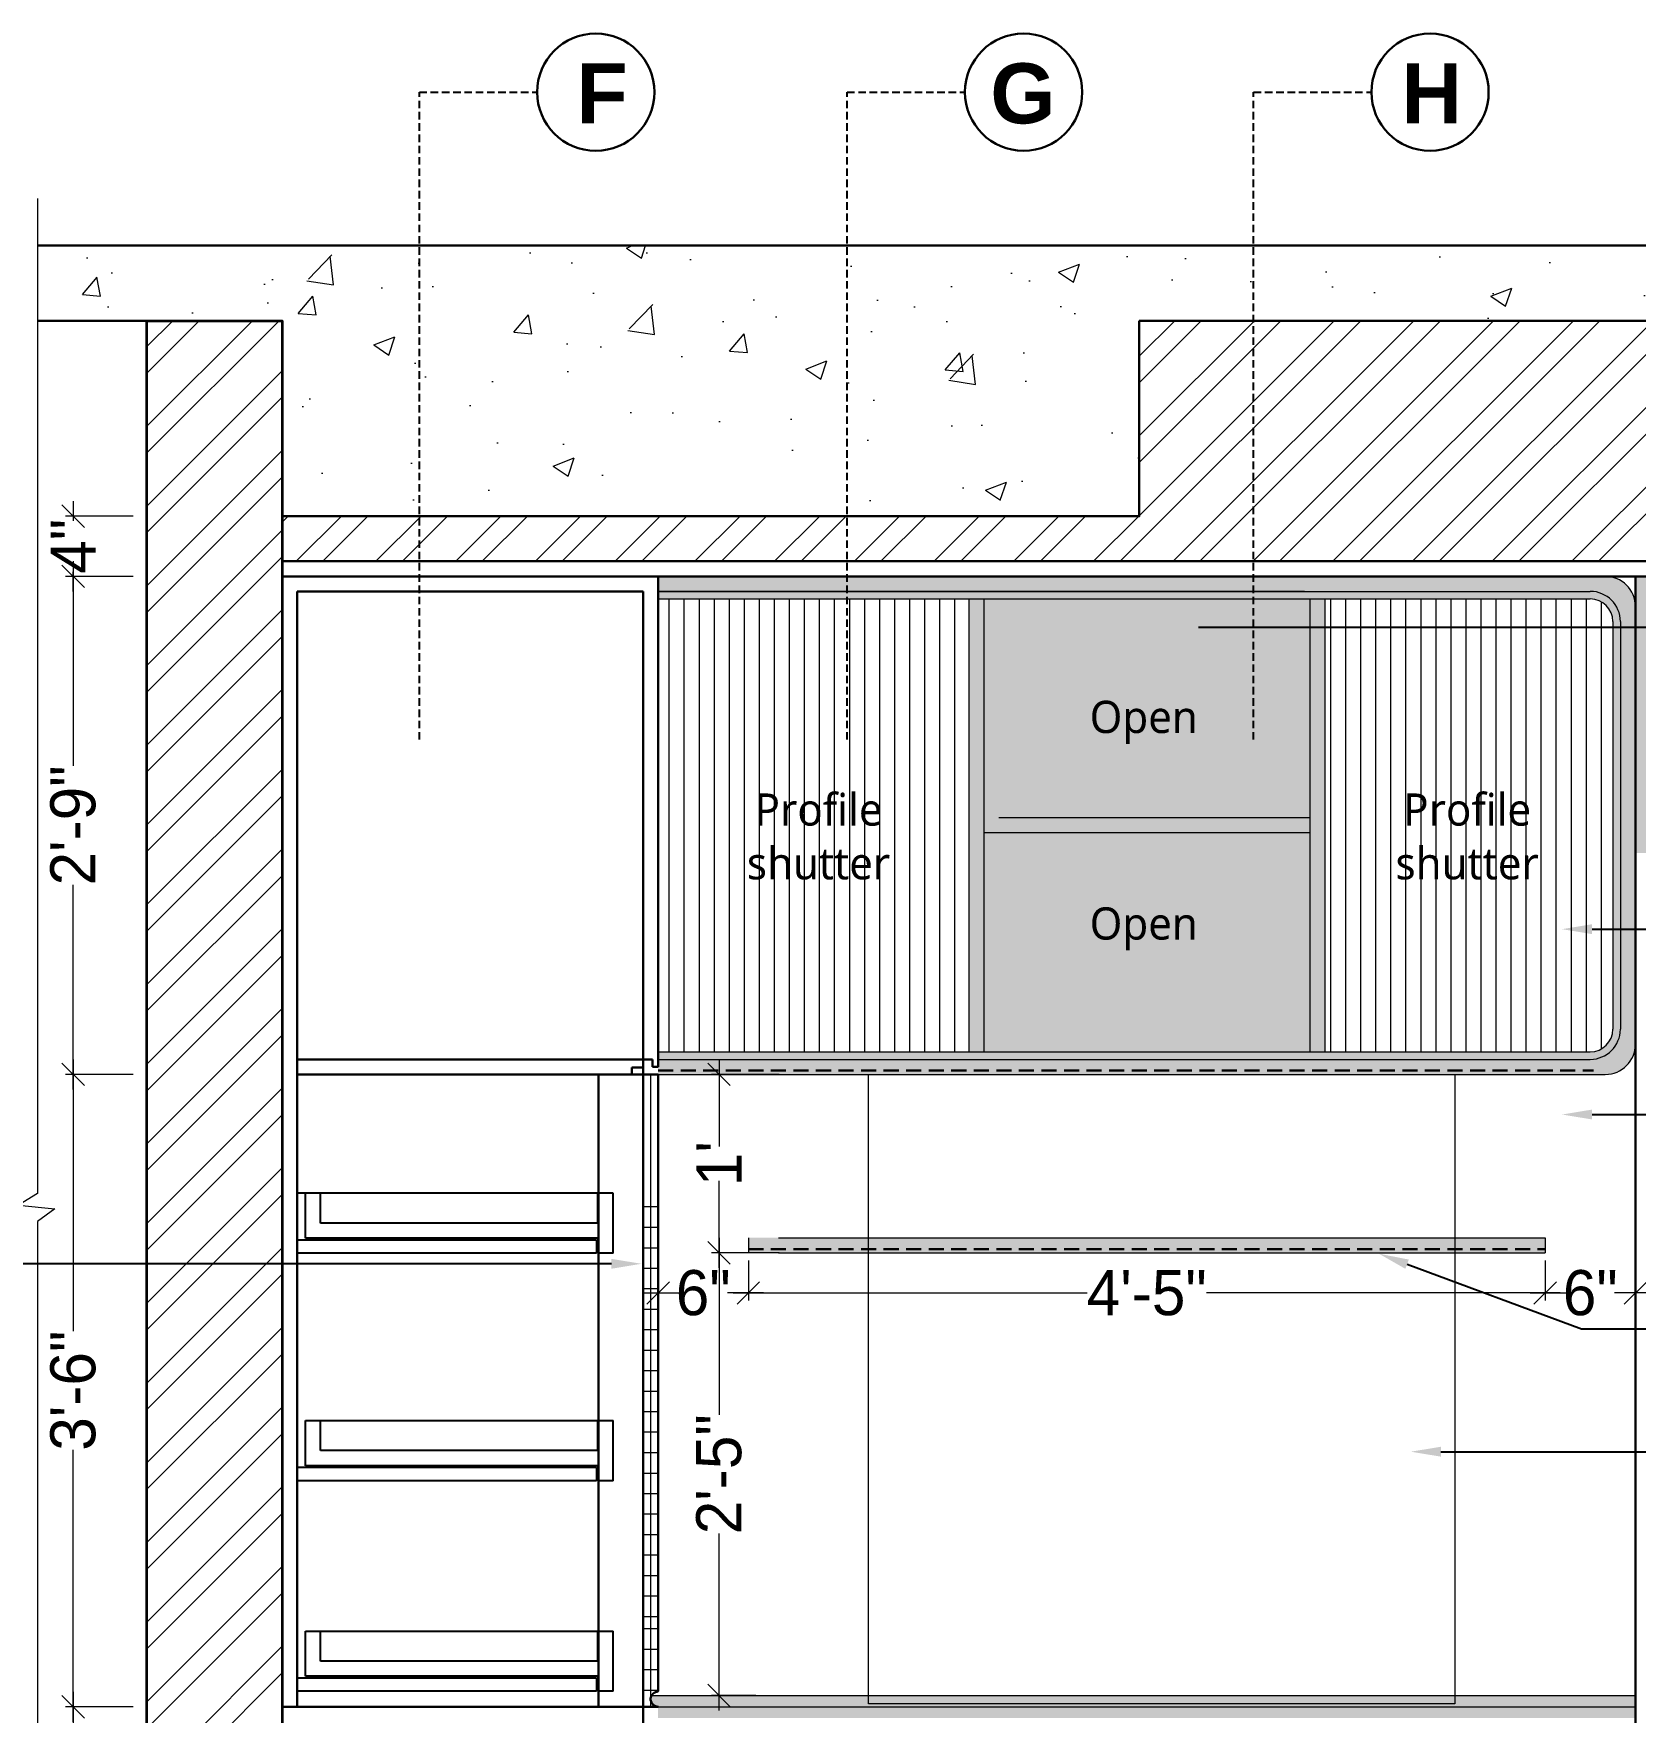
# Model space of a CAD drawing. Header units: millimetres. Extents: x 56222 to 3066687, y -650199 to -121287.
# Drawn here: x 141057.4 to 141163.9, y -185281.8 to -185170.2 of the extents above; entities that cross this region are included whole.
import ezdxf
from ezdxf import colors
from ezdxf.entities.mleader import LeaderData, LeaderLine
from ezdxf.math import Vec2, Vec3

# ---------------------------------------------------------------- set-up
doc = ezdxf.new("R2010")
doc.units = ezdxf.units.MM
doc.header["$MEASUREMENT"] = 0
doc.header["$PDMODE"] = 35
for name, pattern in [('00 . GROUND FLOOR$0$DASHED', [0.75, 0.5, -0.25]), ('DASHED', [0.75, 0.5, -0.25]), ('DASHEDX2', [1.5, 1, -0.5])]:
    doc.linetypes.add(name, pattern=pattern)
doc.layers.get('Defpoints').update_dxf_attribs({"color": 220})
doc.layers.add('AR HATCH-7', color=7, linetype='Continuous')
doc.layers.add('str coll', color=6, linetype='Continuous')
for name, color, linetype, lineweight in [('DIM.', 250, 'Continuous', 13), ('Farniture', 59, 'Continuous', 25), ('FURNITURE', 32, 'Continuous', 9), ('furniture dimensions', 1, 'DASHED', 0), ('FURNITURE-1', 252, 'Continuous', 13), ('HACHA', 253, 'Continuous', 5), ('SECTION ( SLAB PLine )', 104, 'Continuous', 30), ('Text', 7, 'Continuous', 15), ('wall', 7, 'Continuous', 30)]:
    doc.layers.add(name, color=color, linetype=linetype, lineweight=lineweight)
doc.layers.add('hatch', color=250, linetype='Continuous', lineweight=9, transparency=0.5)
doc.styles.add('century g', font='GOTHIC.TTF')
doc.styles.get("Standard").update_dxf_attribs({"font": 'arial.ttf', "height": 6})
doc.styles.add('style4', font='ARIALN.TTF')
doc.dimstyles.new('Archana', dxfattribs={"dimtxt": 2, "dimasz": 0.75, "dimexe": 0.5, "dimexo": 0.5, "dimgap": 0, "dimtad": 0, "dimzin": 0, "dimdsep": 46, "dimlunit": 4, "dimtxsty": 'century g', "dimblk": 'OBLIQUE', "dimcen": 0, "dimdle": 1, "dimclrd": 256, "dimclre": 256, "dimclrt": 256, "dimadec": 0, "dimazin": 0, "dimtfac": 1, "dimtofl": 0, "dimtmove": 1, "dimatfit": 3, "dimfxl": 1, "dimfxlon": 1, "dimtolj": 1, "dimtzin": 0, "dimlwd": -1, "dimlwe": -1, "dimarcsym": 0})

# ---------------------------------------------------------------- blocks, each defined once
blk = doc.blocks.new('_Oblique')
at = {"layer": 'wall', "color": 0, "lineweight": -2}
blk.add_line((-0.5, -0.5), (0.5, 0.5), dxfattribs=at)
blk = doc.blocks.new('*D277')
at = {"layer": 'Defpoints', "color": 0, "linetype": 'Continuous', "lineweight": 30, "transparency": 16777216}
for p in [(141060.01, -185281.46), (141074.92, -185281.46), (141073.92, -185313.26)]:
    blk.add_point(p, dxfattribs=at)
at = {"layer": 'furniture dimensions', "color": 5, "linetype": 'Continuous', "transparency": 16777216}
for p, q in [((141060.01, -185280.46), (141060.01, -185293.41)), ((141064.01, -185281.46), (141059.51, -185281.46)), ((141060.01, -185314.26), (141060.01, -185301.32))]:
    blk.add_line(p, q, dxfattribs=at)
at = {"layer": 'furniture dimensions', "color": 5, "linetype": 'ByBlock', "transparency": 16777216}
blk.add_line((141064.01, -185313.26), (141059.51, -185313.26), dxfattribs=at)
at = {"layer": 'furniture dimensions', "color": 5, "linetype": 'Continuous', "transparency": 16777216, "xscale": 1.5, "yscale": 1.5, "zscale": 1.5}
for p, rotation in [((141060.01, -185281.46), 90), ((141060.01, -185313.26), 270)]:
    blk.add_blockref('_Oblique', p, dxfattribs=dict(at, rotation=rotation))
at = {"layer": 'furniture dimensions', "linetype": 'Continuous', "lineweight": 0, "transparency": 16777216, "insert": (141060.01, -185297.36), "char_height": 3, "attachment_point": 5, "rotation": 90, "style": 'century g'}
blk.add_mtext('\\A1;2\'-8"', dxfattribs=at)
blk = doc.blocks.new('*D278')
at = {"layer": 'Defpoints', "color": 0, "linetype": 'Continuous', "lineweight": 30, "transparency": 16777216}
for p in [(141060.01, -185239.39), (141074.92, -185239.39), (141074.92, -185281.46)]:
    blk.add_point(p, dxfattribs=at)
at = {"layer": 'furniture dimensions', "color": 5, "linetype": 'Continuous', "transparency": 16777216}
for p, q in [((141060.01, -185238.39), (141060.01, -185256.48)), ((141064.01, -185239.39), (141059.51, -185239.39)), ((141060.01, -185282.46), (141060.01, -185264.37))]:
    blk.add_line(p, q, dxfattribs=at)
at = {"layer": 'furniture dimensions', "color": 5, "linetype": 'ByBlock', "transparency": 16777216}
blk.add_line((141064.01, -185281.46), (141059.51, -185281.46), dxfattribs=at)
at = {"layer": 'furniture dimensions', "color": 5, "linetype": 'Continuous', "transparency": 16777216, "xscale": 1.5, "yscale": 1.5, "zscale": 1.5}
for p, rotation in [((141060.01, -185239.39), 90), ((141060.01, -185281.46), 270)]:
    blk.add_blockref('_Oblique', p, dxfattribs=dict(at, rotation=rotation))
at = {"layer": 'furniture dimensions', "linetype": 'Continuous', "lineweight": 0, "transparency": 16777216, "insert": (141060.01, -185260.43), "char_height": 3, "attachment_point": 5, "rotation": 90, "style": 'century g'}
blk.add_mtext('\\A1;3\'-6"', dxfattribs=at)
blk = doc.blocks.new('*D279')
at = {"layer": 'Defpoints', "color": 0, "linetype": 'Continuous', "lineweight": 30, "transparency": 16777216}
for p in [(141060.01, -185206.26), (141074.92, -185206.26), (141074.92, -185239.39)]:
    blk.add_point(p, dxfattribs=at)
at = {"layer": 'furniture dimensions', "color": 5, "linetype": 'Continuous', "transparency": 16777216}
for p, q in [((141060.01, -185205.26), (141060.01, -185218.87)), ((141064.01, -185206.26), (141059.51, -185206.26)), ((141060.01, -185240.39), (141060.01, -185226.78))]:
    blk.add_line(p, q, dxfattribs=at)
at = {"layer": 'furniture dimensions', "color": 5, "linetype": 'ByBlock', "transparency": 16777216}
blk.add_line((141064.01, -185239.39), (141059.51, -185239.39), dxfattribs=at)
at = {"layer": 'furniture dimensions', "color": 5, "linetype": 'Continuous', "transparency": 16777216, "xscale": 1.5, "yscale": 1.5, "zscale": 1.5}
for p, rotation in [((141060.01, -185206.26), 90), ((141060.01, -185239.39), 270)]:
    blk.add_blockref('_Oblique', p, dxfattribs=dict(at, rotation=rotation))
at = {"layer": 'furniture dimensions', "linetype": 'Continuous', "lineweight": 0, "transparency": 16777216, "insert": (141060.01, -185222.83), "char_height": 3, "attachment_point": 5, "rotation": 90, "style": 'century g'}
blk.add_mtext('\\A1;2\'-9"', dxfattribs=at)
blk = doc.blocks.new('*D280')
at = {"layer": 'Defpoints', "color": 0, "linetype": 'Continuous', "lineweight": 30, "transparency": 16777216}
for p in [(141102.97, -185251.26), (141107.95, -185251.26), (141105.91, -185280.71)]:
    blk.add_point(p, dxfattribs=at)
at = {"layer": 'furniture dimensions', "color": 5, "linetype": 'Continuous', "transparency": 16777216}
for p, q in [((141102.97, -185250.26), (141102.97, -185262.03)), ((141106.97, -185251.26), (141102.47, -185251.26)), ((141102.97, -185281.71), (141102.97, -185269.94))]:
    blk.add_line(p, q, dxfattribs=at)
at = {"layer": 'furniture dimensions', "color": 5, "linetype": 'ByBlock', "transparency": 16777216}
blk.add_line((141105.41, -185280.71), (141102.47, -185280.71), dxfattribs=at)
at = {"layer": 'furniture dimensions', "color": 5, "linetype": 'Continuous', "transparency": 16777216, "xscale": 1.5, "yscale": 1.5, "zscale": 1.5}
for p, rotation in [((141102.97, -185251.26), 90), ((141102.97, -185280.71), 270)]:
    blk.add_blockref('_Oblique', p, dxfattribs=dict(at, rotation=rotation))
at = {"layer": 'furniture dimensions', "linetype": 'Continuous', "lineweight": 0, "transparency": 16777216, "insert": (141102.97, -185265.99), "char_height": 3, "attachment_point": 5, "rotation": 90, "style": 'century g'}
blk.add_mtext('\\A1;2\'-5"', dxfattribs=at)
blk = doc.blocks.new('*D287')
at = {"layer": 'Defpoints', "color": 0, "linetype": 'Continuous', "lineweight": 30, "transparency": 16777216}
for p in [(141060.01, -185202.26), (141073.92, -185202.26), (141073.92, -185206.26)]:
    blk.add_point(p, dxfattribs=at)
at = {"layer": 'furniture dimensions', "color": 5, "linetype": 'Continuous', "transparency": 16777216}
for p, q in [((141064.01, -185202.26), (141059.51, -185202.26)), ((141060.01, -185201.26), (141060.01, -185202.56)), ((141060.01, -185207.26), (141060.01, -185205.97))]:
    blk.add_line(p, q, dxfattribs=at)
at = {"layer": 'furniture dimensions', "color": 5, "linetype": 'ByBlock', "transparency": 16777216}
blk.add_line((141064.01, -185206.26), (141059.51, -185206.26), dxfattribs=at)
at = {"layer": 'furniture dimensions', "color": 5, "linetype": 'Continuous', "transparency": 16777216, "xscale": 1.5, "yscale": 1.5, "zscale": 1.5}
for p, rotation in [((141060.01, -185202.26), 90), ((141060.01, -185206.26), 270)]:
    blk.add_blockref('_Oblique', p, dxfattribs=dict(at, rotation=rotation))
at = {"layer": 'furniture dimensions', "linetype": 'Continuous', "lineweight": 0, "transparency": 16777216, "insert": (141060.01, -185204.26), "char_height": 3, "attachment_point": 5, "rotation": 90, "style": 'century g'}
blk.add_mtext('\\A1;4"', dxfattribs=at)
blk = doc.blocks.new('*D271')
at = {"layer": 'Defpoints', "color": 0, "linetype": 'Continuous', "lineweight": 30, "transparency": 16777216}
for p in [(141102.97, -185239.39), (141107.95, -185239.39), (141107.95, -185251.26)]:
    blk.add_point(p, dxfattribs=at)
at = {"layer": 'furniture dimensions', "color": 5, "linetype": 'Continuous', "transparency": 16777216}
for p, q in [((141102.97, -185238.39), (141102.97, -185244.19)), ((141106.97, -185239.39), (141102.47, -185239.39)), ((141102.97, -185252.26), (141102.97, -185246.47))]:
    blk.add_line(p, q, dxfattribs=at)
at = {"layer": 'furniture dimensions', "color": 5, "linetype": 'ByBlock', "transparency": 16777216}
blk.add_line((141106.97, -185251.26), (141102.47, -185251.26), dxfattribs=at)
at = {"layer": 'furniture dimensions', "color": 5, "linetype": 'Continuous', "transparency": 16777216, "xscale": 1.5, "yscale": 1.5, "zscale": 1.5}
for p, rotation in [((141102.97, -185239.39), 90), ((141102.97, -185251.26), 270)]:
    blk.add_blockref('_Oblique', p, dxfattribs=dict(at, rotation=rotation))
at = {"layer": 'furniture dimensions', "linetype": 'Continuous', "lineweight": 0, "transparency": 16777216, "insert": (141102.97, -185245.33), "char_height": 3, "attachment_point": 5, "rotation": 90, "style": 'century g'}
blk.add_mtext("\\A1;1'", dxfattribs=at)
blk = doc.blocks.new('*D523')
at = {"layer": 'Defpoints', "color": 0, "linetype": 'Continuous', "lineweight": 30, "transparency": 16777216}
for p in [(141098.92, -185251.26), (141104.92, -185251.26), (141098.92, -185253.93)]:
    blk.add_point(p, dxfattribs=at)
at = {"layer": 'furniture dimensions', "color": 5, "linetype": 'Continuous', "transparency": 16777216}
for p, q in [((141098.92, -185251.76), (141098.92, -185254.43)), ((141097.92, -185253.93), (141100.31, -185253.93)), ((141105.92, -185253.93), (141103.54, -185253.93))]:
    blk.add_line(p, q, dxfattribs=at)
at = {"layer": 'furniture dimensions', "color": 5, "linetype": 'ByBlock', "transparency": 16777216}
blk.add_line((141104.92, -185251.76), (141104.92, -185254.43), dxfattribs=at)
at = {"layer": 'furniture dimensions', "color": 5, "linetype": 'Continuous', "transparency": 16777216, "xscale": 1.5, "yscale": 1.5, "zscale": 1.5, "rotation": 180}
blk.add_blockref('_Oblique', (141098.92, -185253.93), dxfattribs=at)
at = {"layer": 'furniture dimensions', "color": 5, "linetype": 'Continuous', "transparency": 16777216, "xscale": 1.5, "yscale": 1.5, "zscale": 1.5}
blk.add_blockref('_Oblique', (141104.92, -185253.93), dxfattribs=at)
at = {"layer": 'furniture dimensions', "linetype": 'Continuous', "lineweight": 0, "transparency": 16777216, "insert": (141101.92, -185253.93), "char_height": 3, "attachment_point": 5, "style": 'century g'}
blk.add_mtext('\\A1;6"', dxfattribs=at)
blk = doc.blocks.new('*D524')
at = {"layer": 'Defpoints', "color": 0, "linetype": 'Continuous', "lineweight": 30, "transparency": 16777216}
for p in [(141104.92, -185251.26), (141157.92, -185251.26), (141157.92, -185253.93)]:
    blk.add_point(p, dxfattribs=at)
at = {"layer": 'furniture dimensions', "color": 5, "linetype": 'ByBlock', "transparency": 16777216}
blk.add_line((141104.92, -185251.76), (141104.92, -185254.43), dxfattribs=at)
at = {"layer": 'furniture dimensions', "color": 5, "linetype": 'Continuous', "transparency": 16777216}
for p, q in [((141157.92, -185251.76), (141157.92, -185254.43)), ((141103.92, -185253.93), (141127.46, -185253.93)), ((141158.92, -185253.93), (141135.39, -185253.93))]:
    blk.add_line(p, q, dxfattribs=at)
at = {"layer": 'furniture dimensions', "color": 5, "linetype": 'Continuous', "transparency": 16777216, "xscale": 1.5, "yscale": 1.5, "zscale": 1.5, "rotation": 180}
blk.add_blockref('_Oblique', (141104.92, -185253.93), dxfattribs=at)
at = {"layer": 'furniture dimensions', "color": 5, "linetype": 'Continuous', "transparency": 16777216, "xscale": 1.5, "yscale": 1.5, "zscale": 1.5}
blk.add_blockref('_Oblique', (141157.92, -185253.93), dxfattribs=at)
at = {"layer": 'furniture dimensions', "linetype": 'Continuous', "lineweight": 0, "transparency": 16777216, "insert": (141131.42, -185253.93), "char_height": 3, "attachment_point": 5, "style": 'century g'}
blk.add_mtext('\\A1;4\'-5"', dxfattribs=at)
blk = doc.blocks.new('*D525')
at = {"layer": 'Defpoints', "color": 0, "linetype": 'Continuous', "lineweight": 30, "transparency": 16777216}
for p in [(141157.92, -185251.26), (141163.92, -185251.26), (141163.92, -185253.93)]:
    blk.add_point(p, dxfattribs=at)
at = {"layer": 'furniture dimensions', "color": 5, "linetype": 'ByBlock', "transparency": 16777216}
blk.add_line((141157.92, -185251.76), (141157.92, -185254.43), dxfattribs=at)
at = {"layer": 'furniture dimensions', "color": 5, "linetype": 'Continuous', "transparency": 16777216}
for p, q in [((141163.92, -185251.76), (141163.92, -185254.43)), ((141156.92, -185253.93), (141159.31, -185253.93)), ((141164.92, -185253.93), (141162.53, -185253.93))]:
    blk.add_line(p, q, dxfattribs=at)
at = {"layer": 'furniture dimensions', "color": 5, "linetype": 'Continuous', "transparency": 16777216, "xscale": 1.5, "yscale": 1.5, "zscale": 1.5, "rotation": 180}
blk.add_blockref('_Oblique', (141157.92, -185253.93), dxfattribs=at)
at = {"layer": 'furniture dimensions', "color": 5, "linetype": 'Continuous', "transparency": 16777216, "xscale": 1.5, "yscale": 1.5, "zscale": 1.5}
blk.add_blockref('_Oblique', (141163.92, -185253.93), dxfattribs=at)
at = {"layer": 'furniture dimensions', "linetype": 'Continuous', "lineweight": 0, "transparency": 16777216, "insert": (141160.92, -185253.93), "char_height": 3, "attachment_point": 5, "style": 'century g'}
blk.add_mtext('\\A1;6"', dxfattribs=at)

msp = doc.modelspace()

# ---------------------------------------------------------------- hatches: boundary and pattern name
at = {"lineweight": 30, "transparency": 33554574}
h = msp.add_hatch(color=34, dxfattribs=at)
h.dxf.hatch_style = 1
h.paths.add_polyline_path([(141163.92, -185237.39), (141163.92, -185229.73), (141162.92, -185229.73), (141162.92, -185236.39, -0.414214), (141160.92, -185238.39), (141098.92, -185238.39), (141098.92, -185239.39), (141161.92, -185239.39, 0.414214)])
h.paths.add_polyline_path([(141163.92, -185217.26), (141163.92, -185208.26, 0.414214), (141161.92, -185206.26), (141098.92, -185206.26), (141098.92, -185207.26), (141141.92, -185207.26), (141160.92, -185207.26, -0.414214), (141162.92, -185209.26), (141162.92, -185229.73), (141163.92, -185229.73)])
at = {"lineweight": 30}
h = msp.add_hatch(color=7, dxfattribs=at)
h.dxf.hatch_style = 1
h.paths.add_polyline_path([(141160.92, -185207.26), (141098.92, -185207.26), (141098.92, -185207.76), (141160.92, -185207.76, -0.414214), (141162.42, -185209.26), (141162.42, -185229.73), (141162.92, -185229.73), (141162.92, -185209.26, 0.414214)])
h.paths.add_polyline_path([(141162.92, -185229.73), (141162.42, -185229.73), (141162.42, -185236.39, -0.414214), (141160.92, -185237.89), (141098.92, -185237.89), (141098.92, -185238.39), (141160.92, -185238.39, 0.414214), (141162.92, -185236.39)])
h = msp.add_hatch(color=7, dxfattribs=at)
h.dxf.hatch_style = 1
h.paths.add_polyline_path([(141143.26, -185207.76), (141142.26, -185207.76), (141142.26, -185237.89), (141143.26, -185237.89)])
h.paths.add_polyline_path([(141120.59, -185207.76), (141119.59, -185207.76), (141119.59, -185237.89), (141120.59, -185237.89)])
at = {"lineweight": 30, "transparency": 33554574}
h = msp.add_hatch(color=34, dxfattribs=at)
h.dxf.hatch_style = 1
h.paths.add_polyline_path([(141157.92, -185250.26), (141151.92, -185250.26), (141151.92, -185251.26), (141157.92, -185251.26)])
h.paths.add_polyline_path([(141151.92, -185250.26), (141112.92, -185250.26), (141112.92, -185251.26), (141151.92, -185251.26)])
h.paths.add_polyline_path([(141112.92, -185250.26), (141104.92, -185250.26), (141104.92, -185251.26), (141112.92, -185251.26)])
at = {"layer": 'AR HATCH-7', "lineweight": 18, "true_color": 0x939598, "transparency": 33554687}
h = msp.add_hatch(dxfattribs=at)
h.set_pattern_fill('ANSI32', color=252, scale=10)
h.set_pattern_definition([(45, (1971.2683, -1101.4743), (-2.65165043, 2.65165043), []), (45, (1973.036, -1101.4743), (-2.65165043, 2.65165043), [])])
h.paths.add_polyline_path([(141073.92, -185189.26), (141064.92, -185189.26), (141064.92, -185313.26), (141073.92, -185313.26)])
at = {"layer": 'FURNITURE', "lineweight": 20, "true_color": 0x636466}
h = msp.add_hatch(dxfattribs=at)
h.set_pattern_fill('AR-CONC', color=251)
h.set_pattern_definition([(50, (11587.275, -203725.9746), (7.17260183, -0.62752135), [0.75, -8.25]), (355, (11587.275, -203725.975), (-1.38751334, 7.52192134), [0.6, -6.6]), (100.4514445, (11587.873, -203726.027), (5.78508847, 6.8943999), [0.6374019, -7.0114211]), (46.1842, (11587.275, -203723.975), (10.6724133, -1.6551928), [1.125, -12.375]), (96.6356355, (11588.165, -203724.113), (9.34661946, 9.741186), [0.9561034, -10.5171376]), (351.184164, (11587.275, -203723.975), (9.34661945, 9.741186), [0.9, -9.9]), (21, (11588.275, -203724.4746), (5.96907052, -4.0261889), [0.75, -8.25]), (326, (11588.275, -203724.475), (2.4331533, 7.25150045), [0.6, -6.6]), (71.451445, (11588.7727, -203724.81), (8.40222377, 3.22531153), [0.6374019, -7.0114211]), (37.5, (11587.2752, -203725.9746), (0.121598553, 3.32893854), [0, -6.52, 0, -6.7, 0, -6.625]), (7.5, (11587.2752, -203725.9746), (2.63069537, 3.94411712), [0, -3.82, 0, -6.37, 0, -2.525]), (327.5, (11585.0452, -203725.9746), (5.33822436, -0.22554872), [0, -2.5, 0, -7.8, 0, -10.35]), (317.5, (11584.045, -203725.9746), (5.8318617, 1.00104982), [0, -3.25, 0, -5.18, 0, -7.35])])
h.paths.add_polyline_path([(141147.42, -185203.26), (141142.9, -185203.26), (141142.9, -185203.3)])
h.paths.add_polyline_path([(141039.43, -185202.26), (141039.43, -185184.26), (140994.37, -185184.26), (140994.37, -185202.26), (140998.9, -185202.26), (140998.9, -185202.27)])
at = {"layer": 'FURNITURE', "lineweight": 30, "true_color": 0xf1e8df, "transparency": 33554687}
h = msp.add_hatch(color=254, dxfattribs=at)
h.dxf.hatch_style = 1
edge = h.paths.add_edge_path()
edge.add_line((141202.92, -185206.26), (141163.92, -185206.26))
edge.add_line((141163.92, -185206.26), (141163.92, -185224.66))
edge.add_line((141163.92, -185224.66), (141166.92, -185224.66))
edge.add_line((141166.92, -185224.66), (141166.92, -185215.26))
edge.add_arc((141170.92, -185215.26), 4, 90, 180, ccw=False)
edge.add_line((141170.92, -185211.26), (141195.92, -185211.26))
edge.add_arc((141195.92, -185215.26), 4, 0, 90, ccw=False)
edge.add_line((141199.92, -185215.26), (141199.92, -185224.66))
edge.add_line((141199.92, -185224.66), (141202.92, -185224.66))
edge.add_line((141202.92, -185224.66), (141202.92, -185206.26))
at = {"layer": 'FURNITURE', "lineweight": 18, "transparency": 33554600}
h = msp.add_hatch(dxfattribs=at)
h.set_pattern_fill('ANSI31', color=9, scale=8, angle=45)
h.set_pattern_definition([(90, (41.6603, -1095.0226), (-1, 0), [])])
edge = h.paths.add_edge_path()
edge.add_arc((141160.92, -185209.26), 1.5, 360, 450)
edge.add_line((141160.92, -185207.76), (141143.26, -185207.76))
edge.add_line((141143.26, -185207.76), (141143.26, -185237.89))
edge.add_line((141143.26, -185237.89), (141160.92, -185237.89))
edge.add_arc((141160.92, -185236.39), 1.5, 270, 360)
edge.add_line((141162.42, -185236.39), (141162.42, -185209.26))
h.paths.add_polyline_path([(141119.59, -185207.76), (141098.92, -185207.76), (141098.92, -185237.89), (141119.59, -185237.89)])
at = {"layer": 'FURNITURE', "lineweight": 30, "true_color": 0xc8a668, "transparency": 33554485}
h = msp.add_hatch(color=43, dxfattribs=at)
h.dxf.hatch_style = 1
h.paths.add_polyline_path([(141142.26, -185207.76), (141120.59, -185207.76), (141120.59, -185237.89), (141142.26, -185237.89)])
at = {"layer": 'FURNITURE', "lineweight": 0, "true_color": 0x000000, "transparency": 33554687}
h = msp.add_hatch(color=18, dxfattribs=at)
h.dxf.hatch_style = 1
h.paths.add_polyline_path([(141142.26, -185222.33), (141120.59, -185222.33), (141120.59, -185223.33), (141142.26, -185223.33)])
at = {"layer": 'FURNITURE', "lineweight": 30, "true_color": 0x636466, "transparency": 33554687}
h = msp.add_hatch(color=251, dxfattribs=at)
h.dxf.hatch_style = 1
h.paths.add_polyline_path([(141163.92, -185280.71), (141098.49, -185280.71, 0.101826), (141098.42, -185280.9), (141098.42, -185281.02, 0.38211), (141098.92, -185281.46), (141163.92, -185281.46)])
at = {"layer": 'FURNITURE', "lineweight": 30, "true_color": 0x939598, "transparency": 33554687}
h = msp.add_hatch(color=252, dxfattribs=at)
h.dxf.hatch_style = 1
h.paths.add_polyline_path([(141163.92, -185281.46), (141098.92, -185281.46), (141098.92, -185282.21), (141163.92, -185282.21)])
at = {"layer": 'FURNITURE-1', "lineweight": 18, "true_color": 0xc7c8ca}
h = msp.add_hatch(dxfattribs=at)
h.set_pattern_fill('AR-CONC', color=9, scale=2)
h.set_pattern_definition([(50, (1971.268, -1104.474), (14.34520365, -1.2550427), [1.5, -16.5]), (355, (1971.268, -1104.474), (-2.7750267, 15.0438427), [1.2, -13.2]), (100.4514445, (1972.464, -1104.579), (11.5701769, 13.7887998), [1.2748038, -14.0228422]), (46.1842, (1971.268, -1100.474), (21.3448266, -3.3103856), [2.25, -24.75]), (96.635635, (1973.047, -1100.75), (18.693239, 19.482372), [1.9122068, -21.0342752]), (351.184164, (1971.268, -1100.474), (18.693239, 19.482372), [1.8, -19.8]), (21, (1973.268, -1101.474), (11.93814104, -8.0523778), [1.5, -16.5]), (326, (1973.268, -1101.474), (4.8663066, 14.5030009), [1.2, -13.2]), (71.451445, (1974.263, -1102.145), (16.8044475, 6.45062306), [1.2748038, -14.0228422]), (37.5, (1971.2683, -1104.4743), (0.24319711, 6.65787708), [0, -13.04, 0, -13.4, 0, -13.25]), (7.5, (1971.268, -1104.474), (5.26139075, 7.88823424), [0, -7.64, 0, -12.74, 0, -5.05]), (327.5, (1966.8083, -1104.474), (10.67644872, -0.45109743), [0, -5, 0, -15.6, 0, -20.7]), (317.5, (1964.808, -1104.474), (11.6637234, 2.00209965), [0, -6.5, 0, -10.36, 0, -14.7])])
h.paths.add_polyline_path([(141130.92, -185189.26), (141202.92, -185189.26), (141202.92, -185197.59), (141211.92, -185197.59), (141211.92, -185189.26), (141214.45, -185189.26), (141214.45, -185184.26), (141057.63, -185184.26), (141057.63, -185189.26), (141073.92, -185189.26), (141073.92, -185202.26), (141130.92, -185202.26)])
at = {"layer": 'FURNITURE-1', "lineweight": 18, "transparency": 33554572}
h = msp.add_hatch(dxfattribs=at)
h.set_pattern_fill('ANSI32', color=6, scale=10)
h.set_pattern_definition([(45, (1971.2683, -1104.4743), (-2.65165043, 2.65165043), []), (45, (1973.036, -1104.4743), (-2.65165043, 2.65165043), [])])
h.paths.add_polyline_path([(141202.92, -185189.26), (141130.92, -185189.26), (141130.92, -185202.26), (141073.92, -185202.26), (141073.92, -185205.26), (141202.92, -185205.26), (141202.92, -185202.26)])

# ---------------------------------------------------------------- linework, layer by layer
at = {"layer": 'Farniture', "lineweight": 0}
for p, q in [((141142.26, -185222.33, 0.13), (141121.59, -185222.33, 0.13)), ((141142.26, -185223.33, 0.13), (141120.59, -185223.33, 0.13))]:
    msp.add_line(p, q, dxfattribs=at)
at = {"layer": 'FURNITURE', "lineweight": 30}
for p, q in [((141073.92, -185310.26, 0.13), (141073.92, -185205.26, 0.13)), ((141073.92, -185206.26, 0.13), (141098.92, -185206.26, 0.13)), ((141098.92, -185206.26, 0.13), (141098.92, -185238.39, 0.13)), ((141074.92, -185207.26, 0.13), (141097.92, -185207.26, 0.13)), ((141074.92, -185281.46, 0.13), (141074.92, -185207.26, 0.13)), ((141097.92, -185207.26, 0.13), (141097.92, -185310.26, 0.13)), ((141097.92, -185207.26, 0.13), (141097.92, -185207.26, 0.13)), ((141097.92, -185207.26, 0.13), (141097.92, -185238.39, 0.13)), ((141098.92, -185238.89, 0.13), (141098.92, -185207.26, 0.13)), ((141097.92, -185208.32, 0.13), (141097.92, -185220.32, 0.13)), ((141098.92, -185208.32, 0.13), (141098.92, -185220.32, 0.13)), ((141097.92, -185221.33, 0.13), (141097.92, -185222.33, 0.13)), ((141097.92, -185222.33, 0.13), (141097.92, -185222.33, 0.13)), ((141074.92, -185238.39, 0.13), (141097.92, -185238.39, 0.13)), ((141097.17, -185239.39, 0.13), (141097.17, -185238.94, 0.13)), ((141097.17, -185238.94, 0.13), (141097.92, -185238.94, 0.13)), ((141097.92, -185238.39, 0.13), (141097.92, -185239.39, 0.13)), ((141097.92, -185238.39, 0.13), (141098.54, -185238.39, 0.13)), ((141098.54, -185238.89, 0.13), (141098.54, -185238.39, 0.13)), ((141098.92, -185238.89, 0.13), (141098.54, -185238.89, 0.13)), ((141074.92, -185239.39, 0.13), (141098.92, -185239.39, 0.13)), ((141097.92, -185239.39, 0.13), (141097.92, -185239.39, 0.13)), ((141098.92, -185239.39, 0.13), (141098.92, -185280.37, 0.13)), ((141073.92, -185281.46, 0.13), (141098.92, -185281.46, 0.13))]:
    msp.add_line(p, q, dxfattribs=at)
at = {"layer": 'FURNITURE', "lineweight": 0}
for p, q in [((141098.92, -185206.26, 0.13), (141163.92, -185206.26, 0.13)), ((141098.92, -185207.26, 0.13), (141160.92, -185207.26, 0.13)), ((141141.92, -185207.26, 0.13), (141098.92, -185207.26, 0.13)), ((141098.92, -185207.76, 0.13), (141160.92, -185207.76, 0.13)), ((141119.59, -185207.76, 0.13), (141119.59, -185237.89, 0.13)), ((141120.59, -185207.76, 0.13), (141120.59, -185237.89, 0.13)), ((141142.26, -185207.76, 0.13), (141142.26, -185237.89, 0.13)), ((141143.26, -185207.76, 0.13), (141143.26, -185237.89, 0.13)), ((141163.92, -185208.26, 0.13), (141163.92, -185237.39, 0.13)), ((141162.42, -185209.26, 0.13), (141162.42, -185236.39, 0.13)), ((141162.92, -185209.26, 0.13), (141162.92, -185236.39, 0.13)), ((141098.92, -185237.89, 0.13), (141160.92, -185237.89, 0.13)), ((141098.92, -185238.39, 0.13), (141160.92, -185238.39, 0.13)), ((141098.42, -185239.39, 0.13), (141098.42, -185281.46, 0.13)), ((141098.92, -185239.39, 0.13), (141161.92, -185239.39, 0.13)), ((141098.92, -185248.21, 0.13), (141097.92, -185248.21, 0.13)), ((141098.92, -185249.57, 0.13), (141097.92, -185249.57, 0.13)), ((141104.92, -185250.26, 0.13), (141104.92, -185251.26, 0.13)), ((141106.92, -185250.26, 0.13), (141157.92, -185250.26, 0.13)), ((141157.92, -185250.26, 0.13), (141157.92, -185251.26, 0.13)), ((141098.92, -185250.94, 0.13), (141097.92, -185250.94, 0.13)), ((141106.92, -185251.26, 0.13), (141157.92, -185251.26, 0.13)), ((141098.92, -185252.3, 0.13), (141097.92, -185252.3, 0.13)), ((141098.92, -185253.66, 0.13), (141097.92, -185253.66, 0.13)), ((141098.92, -185255.02, 0.13), (141097.92, -185255.02, 0.13)), ((141098.92, -185256.39, 0.13), (141097.92, -185256.39, 0.13)), ((141098.92, -185257.75, 0.13), (141097.92, -185257.75, 0.13)), ((141098.92, -185259.11, 0.13), (141097.92, -185259.11, 0.13)), ((141098.92, -185260.48, 0.13), (141097.92, -185260.48, 0.13)), ((141098.92, -185261.84, 0.13), (141097.92, -185261.84, 0.13)), ((141098.92, -185263.2, 0.13), (141097.92, -185263.2, 0.13)), ((141098.92, -185264.57, 0.13), (141097.92, -185264.57, 0.13)), ((141098.92, -185265.93, 0.13), (141097.92, -185265.93, 0.13)), ((141098.92, -185267.29, 0.13), (141097.92, -185267.29, 0.13)), ((141098.92, -185268.65, 0.13), (141097.92, -185268.65, 0.13)), ((141098.92, -185270.02, 0.13), (141097.92, -185270.02, 0.13)), ((141098.92, -185271.38, 0.13), (141097.92, -185271.38, 0.13)), ((141098.92, -185272.74, 0.13), (141097.92, -185272.74, 0.13)), ((141098.92, -185274.11, 0.13), (141097.92, -185274.11, 0.13)), ((141098.92, -185274.11, 0.13), (141097.92, -185274.11, 0.13)), ((141098.92, -185275.47, 0.13), (141097.92, -185275.47, 0.13)), ((141098.92, -185276.28, 0.13), (141097.92, -185276.28, 0.13)), ((141098.92, -185277.64, 0.13), (141097.92, -185277.64, 0.13)), ((141098.92, -185279, 0.13), (141097.92, -185279, 0.13)), ((141098.92, -185280.37, 0.13), (141097.92, -185280.37, 0.13)), ((141098.49, -185280.71, 0.13), (141163.92, -185280.71, 0.13)), ((141098.92, -185281.46, 0.13), (141163.92, -185281.46, 0.13))]:
    msp.add_line(p, q, dxfattribs=at)
at = {"layer": 'FURNITURE', "color": 3, "linetype": 'DASHEDX2', "lineweight": 30}
for p, q in [((141098.92, -185239.14, 0.13), (141161.13, -185239.14, 0.13)), ((141104.92, -185251.01, 0.13), (141157.92, -185251.01, 0.13))]:
    msp.add_line(p, q, dxfattribs=at)
at = {"layer": 'FURNITURE', "color": 3, "lineweight": 30}
msp.add_line((141094.95, -185239.39, 0.13), (141094.95, -185281.46, 0.13), dxfattribs=at)
at = {"layer": 'FURNITURE', "lineweight": 0, "elevation": 0.13}
msp.add_lwpolyline([(141163.92, -185206.26), (141202.92, -185206.26), (141202.92, -185313.26), (141163.92, -185313.26)], close=True, dxfattribs=at)
at = {"layer": 'FURNITURE', "lineweight": 30, "elevation": 0.13}
msp.add_lwpolyline([(141163.92, -185206.26), (141202.92, -185206.26), (141202.92, -185313.26), (141163.92, -185313.26)], close=True, dxfattribs=at)
msp.add_lwpolyline([(141163.92, -185313.26), (141163.92, -185217.26)], dxfattribs=at)
at = {"layer": 'FURNITURE', "lineweight": 0}
for centre, radius, start, end in [((141161.92, -185208.26, 0.13), 2, 0, 90), ((141160.92, -185209.26, 0.13), 2, 0, 90), ((141160.92, -185209.26, 0.13), 1.5, 0, 90), ((141160.92, -185236.39, 0.13), 2, 270, 0), ((141160.92, -185236.39, 0.13), 1.5, 270, 0), ((141161.92, -185237.39, 0.13), 2, 270, 0)]:
    msp.add_arc(centre, radius, start, end, dxfattribs=at)
at = {"layer": 'FURNITURE', "lineweight": 30}
for centre, radius, start, end in [((141098.92, -185280.96, 0.13), 0.5, 99.2554, 270.4016), ((141098.82, -185280.37, 0.13), 0.1, 279.2554, 0)]:
    msp.add_arc(centre, radius, start, end, dxfattribs=at)
at = {"layer": 'FURNITURE-1', "linetype": 'ByBlock', "lineweight": 25}
for p, q in [((141074.92, -185247.26, 0.13), (141095.92, -185247.26, 0.13)), ((141075.46, -185250.29, 0.13), (141075.46, -185247.29, 0.13)), ((141076.46, -185249.29, 0.13), (141076.46, -185247.29, 0.13)), ((141094.92, -185249.29, 0.13), (141094.92, -185247.29, 0.13)), ((141095.92, -185251.29, 0.13), (141095.92, -185247.29, 0.13)), ((141094.92, -185250.29, 0.13), (141075.46, -185250.29, 0.13)), ((141094.92, -185249.29, 0.13), (141076.46, -185249.29, 0.13)), ((141094.92, -185250.29, 0.13), (141094.92, -185251.29, 0.13)), ((141094.83, -185250.42, 0.13), (141074.92, -185250.42, 0.13)), ((141094.83, -185251.29, 0.13), (141074.92, -185251.29, 0.13)), ((141094.83, -185250.42, 0.13), (141094.83, -185251.29, 0.13)), ((141095.92, -185251.29, 0.13), (141094.92, -185251.29, 0.13)), ((141075.46, -185262.42, 0.13), (141095.92, -185262.42, 0.13)), ((141075.46, -185265.42, 0.13), (141075.46, -185262.42, 0.13)), ((141076.46, -185264.42, 0.13), (141076.46, -185262.42, 0.13)), ((141094.92, -185264.42, 0.13), (141094.92, -185262.42, 0.13)), ((141095.92, -185266.42, 0.13), (141095.92, -185262.42, 0.13)), ((141094.92, -185264.42, 0.13), (141076.46, -185264.42, 0.13)), ((141094.83, -185265.55, 0.13), (141074.92, -185265.55, 0.13)), ((141094.92, -185265.42, 0.13), (141075.46, -185265.42, 0.13)), ((141094.83, -185265.55, 0.13), (141094.83, -185266.42, 0.13)), ((141094.92, -185265.42, 0.13), (141094.92, -185266.42, 0.13)), ((141094.83, -185266.42, 0.13), (141074.92, -185266.42, 0.13)), ((141095.92, -185266.42, 0.13), (141094.92, -185266.42, 0.13)), ((141075.46, -185276.43, 0.13), (141095.92, -185276.43, 0.13)), ((141075.46, -185279.43, 0.13), (141075.46, -185276.43, 0.13)), ((141076.46, -185278.43, 0.13), (141076.46, -185276.43, 0.13)), ((141094.92, -185278.43, 0.13), (141094.92, -185276.43, 0.13)), ((141095.92, -185280.43, 0.13), (141095.92, -185276.43, 0.13)), ((141094.92, -185278.43, 0.13), (141076.46, -185278.43, 0.13)), ((141094.83, -185279.56, 0.13), (141074.92, -185279.56, 0.13)), ((141094.83, -185280.43, 0.13), (141074.92, -185280.43, 0.13)), ((141094.92, -185279.43, 0.13), (141075.46, -185279.43, 0.13)), ((141094.83, -185279.56, 0.13), (141094.83, -185280.43, 0.13)), ((141094.92, -185279.43, 0.13), (141094.92, -185280.43, 0.13)), ((141095.92, -185280.43, 0.13), (141094.92, -185280.43, 0.13))]:
    msp.add_line(p, q, dxfattribs=at)
at = {"layer": 'FURNITURE-1', "color": 252, "linetype": '00 . GROUND FLOOR$0$DASHED', "lineweight": 25, "true_color": 0x939598, "elevation": 0.13}
for points in [[(141083.04, -185217.12), (141083.04, -185174.05), (141090.88, -185174.05)], [(141111.49, -185217.12), (141111.49, -185174.05), (141119.34, -185174.05)], [(141138.53, -185217.12), (141138.53, -185174.05), (141146.37, -185174.05)]]:
    msp.add_lwpolyline(points, dxfattribs=at)
at = {"layer": 'FURNITURE-1', "color": 1, "linetype": 'ByBlock', "lineweight": 30}
for centre in [(141094.77, -185174.05, 0.13), (141123.23, -185174.05, 0.13), (141150.26, -185174.05, 0.13)]:
    msp.add_circle(centre, 3.9, dxfattribs=at)
at = {"layer": 'HACHA', "color": 252, "lineweight": 0, "true_color": 0x939598, "elevation": 0.13}
msp.add_lwpolyline([(141112.92, -185239.39), (141151.92, -185239.39), (141151.92, -185281.26), (141112.92, -185281.26)], close=True, dxfattribs=at)
at = {"layer": 'hatch', "lineweight": 35, "transparency": 33554687, "elevation": 0.13}
msp.add_lwpolyline([(141064.92, -185189.26), (141073.92, -185189.26), (141073.92, -185313.26), (141064.92, -185313.26)], close=True, dxfattribs=at)
at = {"layer": 'SECTION ( SLAB PLine )', "color": 1}
for p, q in [((141057.63, -185184.26, 0.13), (141214.45, -185184.26, 0.13)), ((141057.63, -185189.26, 0.13), (141073.92, -185189.26, 0.13)), ((141130.92, -185189.26, 0.13), (141202.92, -185189.26, 0.13))]:
    msp.add_line(p, q, dxfattribs=at)
at = {"layer": 'SECTION ( SLAB PLine )', "color": 1, "elevation": 0.13}
for points in [[(141130.92, -185189.26), (141130.92, -185202.26), (141073.92, -185202.26)], [(141073.92, -185189.26), (141073.92, -185202.26)]]:
    msp.add_lwpolyline(points, dxfattribs=at)
at = {"layer": 'str coll', "lineweight": 30}
for p, q in [((141202.98, -185205.26, 0.13), (141073.92, -185205.26, 0.13)), ((141202.98, -185206.26, 0.13), (141073.92, -185206.26, 0.13))]:
    msp.add_line(p, q, dxfattribs=at)
at = {"layer": 'Text', "color": 251, "linetype": 'Continuous', "lineweight": 0, "true_color": 0x636466, "elevation": 0.13}
msp.add_lwpolyline([(141057.63, -185181.12), (141057.63, -185247.31), (141056.37, -185248.09), (141058.8, -185248.34), (141057.63, -185249.18), (141057.63, -185318.31)], dxfattribs=at)

# ---------------------------------------------------------------- texts
at = {"layer": 'DIM.', "color": 1, "char_height": 4, "attachment_point": 3}
for s, insert in [('{\\fArial|b1|i0|c0|p34;F}', (141096.9, -185172.13, 0.13)), ('{\\fArial|b1|i0|c0|p34;G}', (141125.36, -185172.13, 0.13)), ('{\\fArial|b1|i0|c0|p34;H}', (141152.39, -185172.13, 0.13))]:
    msp.add_mtext_dynamic_manual_height_columns(s, width=81.8757, gutter_width=1.13, heights=[0], dxfattribs=dict(at, insert=insert))
at = {"layer": 'Text', "ltscale": 20, "char_height": 2.1436, "attachment_point": 1}
for s, insert, width in [('{\\fMalgun Gothic|b0|i0|c0|p34;\\C1;Open}', (141127.62, -185214.54, 0.13), 39.2778), ('\\pxqc;{\\fMalgun Gothic|b0|i0|c0|p34;\\C1;Profile \\Pshutter}', (141100.04, -185220.7, 0.13), 19.1028), ('\\pxqc;{\\fMalgun Gothic|b0|i0|c0|p34;\\C1;Profile \\Pshutter}', (141143.18, -185220.7, 0.13), 19.1028), ('{\\fMalgun Gothic|b0|i0|c0|p34;\\C1;Open}', (141127.62, -185228.28, 0.13), 39.2778)]:
    msp.add_mtext(s, dxfattribs=dict(at, insert=insert, width=width))

# ---------------------------------------------------------------- dimensions: what is measured, and where the dimension line sits
at = {"layer": 'furniture dimensions', "color": 5, "linetype": 'Continuous', "lineweight": 0}
for base, p1, p2, picture, middle in [((141060.01, -185202.26, 0.13), (141073.92, -185206.26, 0.13), (141073.92, -185202.26, 0.13), '*D287', (141060.01, -185204.26, 0.13)), ((141060.01, -185206.26, 0.13), (141074.92, -185239.39, 0.13), (141074.92, -185206.26, 0.13), '*D279', (141060.01, -185222.83, 0.13)), ((141060.01, -185239.39, 0.13), (141074.92, -185281.46, 0.13), (141074.92, -185239.39, 0.13), '*D278', (141060.01, -185260.43, 0.13)), ((141102.97, -185239.39, 0.13), (141107.95, -185251.26, 0.13), (141107.95, -185239.39, 0.13), '*D271', (141102.97, -185245.33, 0.13)), ((141102.97, -185251.26, 0.13), (141105.91, -185280.71, 0.13), (141107.95, -185251.26, 0.13), '*D280', (141102.97, -185265.99, 0.13)), ((141060.01, -185281.46, 0.13), (141073.92, -185313.26, 0.13), (141074.92, -185281.46, 0.13), '*D277', (141060.01, -185297.36, 0.13))]:
    dim = msp.add_linear_dim(base=base, p1=p1, p2=p2, angle=90, dimstyle='Archana', override={"dimtxt": 3, "dimasz": 1.5, "dimdec": 0, "dimclrd": 5, "dimclre": 5, "dimfxl": 4}, dxfattribs=at)
    dim.commit()
    dim.dimension.update_dxf_attribs({"geometry": picture, "text_midpoint": middle})
for base, p1, p2, picture, middle in [((141098.92, -185253.93, 0.13), (141104.92, -185251.26, 0.13), (141098.92, -185251.26, 0.13), '*D523', (141101.92, -185253.93, 0.13)), ((141157.92, -185253.93, 0.13), (141104.92, -185251.26, 0.13), (141157.92, -185251.26, 0.13), '*D524', (141131.42, -185253.93, 0.13)), ((141163.92, -185253.93, 0.13), (141157.92, -185251.26, 0.13), (141163.92, -185251.26, 0.13), '*D525', (141160.92, -185253.93, 0.13))]:
    dim = msp.add_linear_dim(base=base, p1=p1, p2=p2, dimstyle='Archana', override={"dimtxt": 3, "dimasz": 1.5, "dimdec": 0, "dimclrd": 5, "dimclre": 5, "dimfxl": 4}, dxfattribs=at)
    dim.commit()
    dim.dimension.update_dxf_attribs({"geometry": picture, "text_midpoint": middle})

# ---------------------------------------------------------------- leaders
at = {"layer": 'Text', "color": 1, "lineweight": 0, "ltscale": 20}
ml = msp.add_multileader_mtext('Standard', dxfattribs=at)
ml.set_content('PU_finished_K227', color=1, style='style4')
ml.set_leader_properties()
ml.build(insert=Vec2(0, 0))
ml.multileader.update_dxf_attribs({"dogleg_length": 2.02, "arrow_head_size": 2})
ctx = ml.context
ctx.base_point, ctx.char_height, ctx.arrow_head_size, ctx.landing_gap_size, ctx.plane_origin = Vec3(141217.35, -185209.63), 3, 2, 0.4, Vec3(141140.22, -185209.63)
notes = []
notes.append((ctx, [(0, (1, 1, 0), (141215.32, -185209.63), (1, 0), 2.02, [(0, [(141132.86, -185209.63)], 0, [])])]))
ctx.mtext.insert = Vec3(141217.75, -185207.87)
ml = msp.add_multileader_mtext('Standard', dxfattribs=at)
ml.set_content('Profile \\Pshutter', color=1, style='style4')
ml.set_leader_properties()
ml.build(insert=Vec2(0, 0))
ml.multileader.update_dxf_attribs({"dogleg_length": 2.02, "arrow_head_size": 2})
ctx = ml.context
ctx.base_point, ctx.char_height, ctx.arrow_head_size, ctx.landing_gap_size, ctx.plane_origin = Vec3(141215.05, -185229.73, 0.13), 3, 2, 0.4, Vec3(141148.01, -185229.73, 0.13)
notes.append((ctx, [(0, (1, 1, 0), (141213.02, -185229.73, 0.13), (1, 0), 2.02, [(0, [(141159.04, -185229.73, 0.13)], 0, [])])]))
ctx.mtext.insert = Vec3(141215.45, -185228.2, 0.13)
ml = msp.add_multileader_mtext('Standard', dxfattribs=at)
ml.set_content('Paint', color=1, style='style4')
ml.set_leader_properties()
ml.build(insert=Vec2(0, 0))
ml.multileader.update_dxf_attribs({"dogleg_length": 2.02, "arrow_head_size": 2})
ctx = ml.context
ctx.base_point, ctx.char_height, ctx.arrow_head_size, ctx.landing_gap_size, ctx.plane_origin = Vec3(141215.05, -185242.06, 0.13), 3, 2, 0.4, Vec3(141148.01, -185242.06, 0.13)
notes.append((ctx, [(0, (1, 1, 0), (141213.02, -185242.06, 0.13), (1, 0), 2.02, [(0, [(141159.04, -185242.06, 0.13)], 0, [])])]))
ctx.mtext.insert = Vec3(141215.45, -185240.53, 0.13)
ml = msp.add_multileader_mtext('Standard', dxfattribs=at)
ml.set_content('', color=1, style='style4')
ml.set_leader_properties()
ml.build(insert=Vec2(0, 0))
ml.multileader.update_dxf_attribs({"dogleg_length": 2.17, "arrow_head_size": 2})
ctx = ml.context
ctx.base_point, ctx.char_height, ctx.arrow_head_size, ctx.landing_gap_size, ctx.plane_origin = Vec3(141039.6, -185251.99), 3, 2, 0.4, Vec3(141097.81, -185251.99)
notes.append((ctx, [(0, (1, 1, 0), (141042.57, -185251.99), (-1, 0), 2.17, [(0, [(141097.81, -185251.99)], 0, [])])]))
ctx.mtext.insert = Vec3(141040, -185250.49)
ml = msp.add_multileader_mtext('Standard', dxfattribs=at)
ml.set_content('Shelf', color=1, style='style4')
ml.set_leader_properties()
ml.build(insert=Vec2(0, 0))
ml.multileader.update_dxf_attribs({"dogleg_length": 2.02, "arrow_head_size": 2})
ctx = ml.context
ctx.base_point, ctx.char_height, ctx.arrow_head_size, ctx.landing_gap_size, ctx.plane_origin = Vec3(141215.56, -185256.32, 0.13), 3, 2, 0.4, Vec3(141148.01, -185253.83, 0.13)
notes.append((ctx, [(0, (1, 1, 0), (141160.34, -185256.32, 0.13), (1, 0), 55.22, [(0, [(141146.86, -185251.32, 0.13)], 0, [])])]))
ctx.mtext.insert = Vec3(141215.96, -185254.8, 0.13)
ml = msp.add_multileader_mtext('Standard', dxfattribs=at)
ml.set_content('Texture/\\PStone', color=1, style='style4')
ml.set_leader_properties()
ml.build(insert=Vec2(0, 0))
ml.multileader.update_dxf_attribs({"dogleg_length": 2.02, "arrow_head_size": 2})
ctx = ml.context
ctx.base_point, ctx.char_height, ctx.arrow_head_size, ctx.landing_gap_size, ctx.plane_origin = Vec3(141216.01, -185264.49, 0.13), 3, 2, 0.4, Vec3(141148.98, -185264.49, 0.13)
notes.append((ctx, [(0, (1, 1, 0), (141213.99, -185264.49, 0.13), (1, 0), 2.02, [(0, [(141148.98, -185264.49, 0.13)], 0, [])])]))
ctx.mtext.insert, ctx.mtext.width = Vec3(141216.41, -185262.97, 0.13), 11.4168
for ctx, leaders in notes:
    for number, flags, end, landing, length, lines in leaders:
        leader = LeaderData()
        leader.index, (leader.has_last_leader_line, leader.has_dogleg_vector, leader.attachment_direction) = number, flags
        leader.last_leader_point, leader.dogleg_vector, leader.dogleg_length = Vec3(end), Vec3(landing), length
        for number, points, colour, breaks in lines:
            line = LeaderLine()
            line.index, line.vertices, line.color, line.breaks = number, Vec3.list(points), colors.encode_raw_color(colour), breaks
            leader.lines.append(line)
        ctx.leaders.append(leader)

doc.saveas('drawing.dxf')
